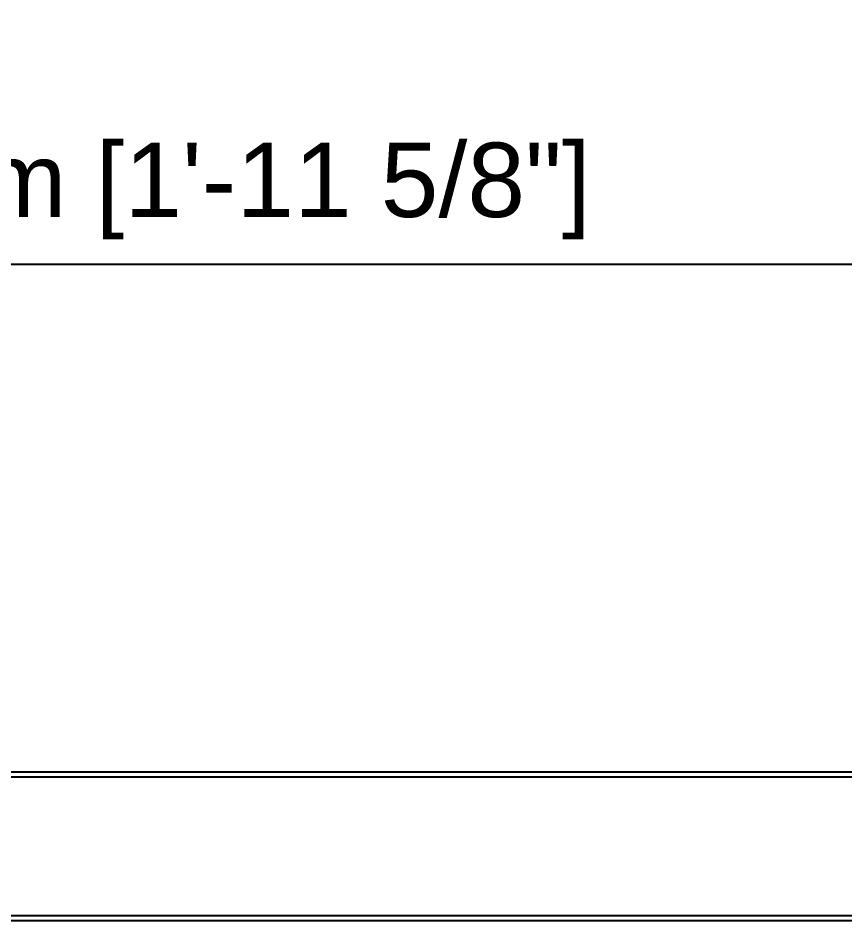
# Model space of a CAD drawing. Header units: millimetres. Extents: x 9226 to 36041, y 16031 to 21779.
# Drawn here: x 18185.9 to 18352.7, y 17753.3 to 17935.4 of the extents above; entities that cross this region are included whole.
import ezdxf

# ---------------------------------------------------------------- set-up
doc = ezdxf.new("R2010")
doc.units = ezdxf.units.MM
doc.layers.add('02___PRT_ALL_AXES', color=7, linetype='Continuous')
doc.styles.get("Standard").update_dxf_attribs({"font": 'arial.ttf'})
doc.dimstyles.new('ISO-15', dxfattribs={"dimtxt": 15, "dimasz": 4, "dimexe": 1.25, "dimexo": 5, "dimgap": 5, "dimtad": 1, "dimtoh": 1, "dimdec": 1, "dimdsep": 46, "dimtxsty": 'Standard', "dimcen": 2.5, "dimadec": 0, "dimazin": 0, "dimtfac": 1, "dimtdec": 1, "dimtmove": 0, "dimatfit": 3, "dimfxl": 1, "dimarcsym": 0})

# ---------------------------------------------------------------- blocks, each defined once
blk = doc.blocks.new('*D274')
at = {"color": 0, "lineweight": -2, "transparency": 16777216}
for p, q in [((17913.63, 17785.75), (17913.63, 17887)), ((18513.63, 17785.75), (18513.63, 17887)), ((17917.63, 17885.75), (18509.63, 17885.75))]:
    blk.add_line(p, q, dxfattribs=at)
at = {"color": 0, "transparency": 16777216}
for points in [[(17917.63, 17886.42), (17917.63, 17885.08), (17913.63, 17885.75)], [(18509.63, 17886.42), (18509.63, 17885.08), (18513.63, 17885.75)]]:
    blk.add_solid(points, dxfattribs=at)
at = {"layer": 'Defpoints', "color": 0, "transparency": 16777216}
for p in [(18513.63, 17885.75), (17913.63, 17780.75), (18513.63, 17780.75)]:
    blk.add_point(p, dxfattribs=at)
at = {"color": 0, "lineweight": -3, "transparency": 16777216, "insert": (18213.63, 17900.46), "char_height": 15, "attachment_point": 5}
blk.add_mtext('600mm [1\'-11 5/8"]', dxfattribs=at)

msp = doc.modelspace()

# ---------------------------------------------------------------- linework, layer by layer
at = {"color": 7, "linetype": 'Continuous', "lineweight": -3}
for p, q in [((18447.626, 17783.252), (17937.626, 17783.252)), ((18447.626, 17753.252), (17937.626, 17753.252))]:
    msp.add_line(p, q, dxfattribs=at)
at = {"layer": '02___PRT_ALL_AXES', "color": 7, "linetype": 'Continuous', "lineweight": -3}
for p, q in [((18447.626, 17782.252), (17937.626, 17782.252)), ((18447.626, 17754.252), (17937.626, 17754.252))]:
    msp.add_line(p, q, dxfattribs=at)

# ---------------------------------------------------------------- dimensions: what is measured, and where the dimension line sits
at = {"lineweight": -3}
dim = msp.add_linear_dim(base=(18513.626, 17885.752), p1=(17913.626, 17780.752), p2=(18513.626, 17780.752), dimstyle='ISO-15', override={"dimpost": 'mm'}, dxfattribs=at)
dim.commit()
dim.dimension.update_dxf_attribs({"geometry": '*D274', "text_midpoint": (18213.626, 17900.462)})

doc.saveas('drawing.dxf')
